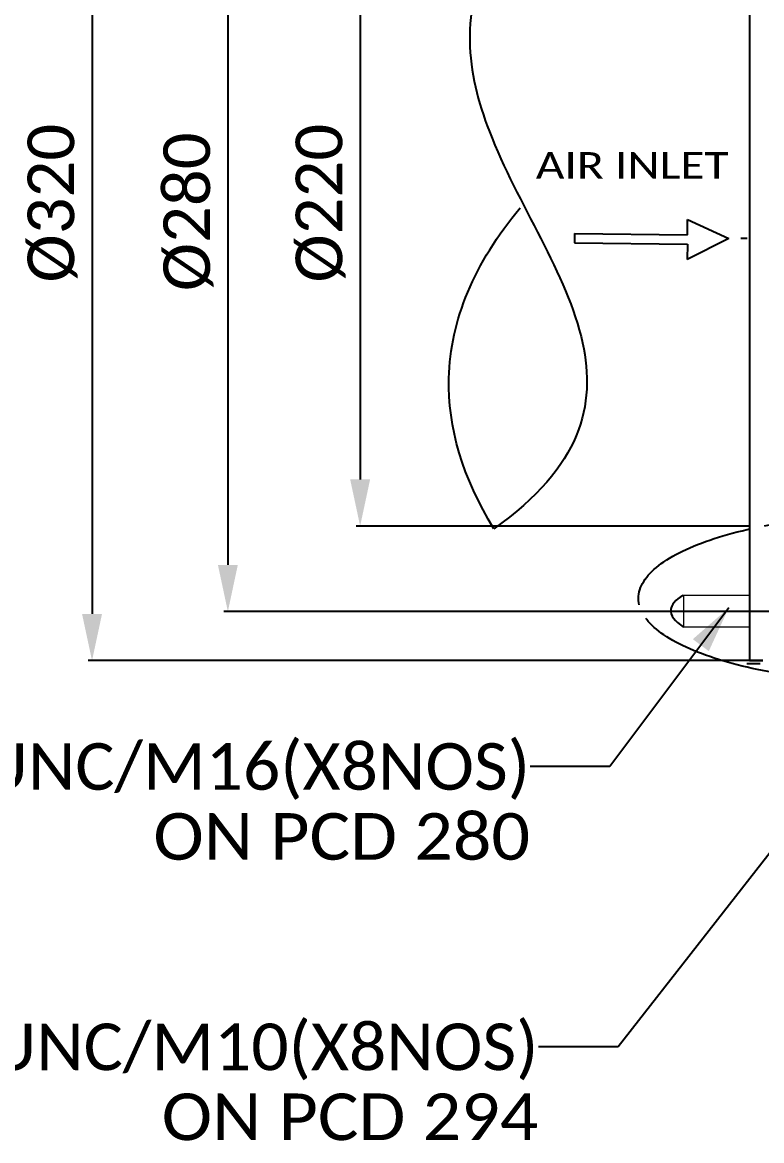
# Model space of a CAD drawing. Header units: millimetres. Extents: x 971 to 5173, y 8 to 3808.
# Drawn here: x 3929.2 to 4206.8, y 1349.3 to 1768.9 of the extents above; entities that cross this region are included whole.
import ezdxf
from ezdxf.enums import TextEntityAlignment as Align

# ---------------------------------------------------------------- set-up
doc = ezdxf.new("R2010")
doc.units = ezdxf.units.MM
doc.header["$LTSCALE"] = 115.5
doc.header["$PDMODE"] = 3
doc.header["$PDSIZE"] = 8
doc.linetypes.add('CENTER', pattern=[0.6, 0.375, -0.075, 0.075, -0.075])
doc.linetypes.add('PHANTOM', pattern=[0.8, 0.45, -0.05, 0.1, -0.05, 0.1, -0.05])
doc.layers.get('0').update_dxf_attribs({"linetype": 'CONTINUOUS'})
doc.layers.get('Defpoints').update_dxf_attribs({"linetype": 'CONTINUOUS'})
doc.layers.add('DEFAULT_3', color=7, linetype='PHANTOM')
doc.styles.get("Standard").update_dxf_attribs({"font": 'calibri.ttf'})
doc.dimstyles.new('DIMSTYLE_5', dxfattribs={"dimtxt": 17.5, "dimasz": 17.5, "dimexe": 1.5, "dimexo": 1, "dimgap": 0.875, "dimtad": 1, "dimdsep": 46, "dimtxsty": 'Standard', "dimblk": '_FILLED', "dimblk1": '_FILLED', "dimblk2": '_FILLED', "dimcen": 0.09, "dimazin": 2, "dimtp": 0.01, "dimtm": 0.01, "dimtfac": 1, "dimtofl": 0, "dimtmove": 0, "dimatfit": 3, "dimldrblk": '_FILLED', "dimfxl": 1, "dimtolj": 1, "dimarcsym": 0})
doc.dimstyles.get("Standard").update_dxf_attribs({"dimtxt": 17.5, "dimasz": 17.5, "dimexe": 1.5, "dimexo": 1, "dimtad": 1, "dimdsep": 46, "dimtxsty": 'Standard', "dimblk": '_FILLED', "dimblk1": '_FILLED', "dimblk2": '_FILLED', "dimcen": 0.09, "dimazin": 2, "dimtol": 1, "dimtp": 0.01, "dimtm": 0.01, "dimtfac": 1, "dimtofl": 0, "dimtmove": 0, "dimatfit": 3, "dimldrblk": '_FILLED', "dimfxl": 1, "dimtolj": 1, "dimarcsym": 0})

# ---------------------------------------------------------------- blocks, each defined once
blk = doc.blocks.new('_FILLED')
at = {"color": 0, "linetype": 'ByBlock'}
blk.add_solid([(0, 0), (-1, 0.214), (-1, -0.214)], dxfattribs=at)
blk = doc.blocks.new('*D73')
at = {"color": 0, "linetype": 'Continuous', "lineweight": -2}
for p, q in [((4202.29, 1849.41), (3953.88, 1849.41)), ((3955.38, 1831.91), (3955.38, 1546.91)), ((4202.29, 1529.41), (3953.88, 1529.41))]:
    blk.add_line(p, q, dxfattribs=at)
at = {"layer": 'Defpoints', "color": 0}
for p in [(4203.29, 1849.41), (3955.38, 1529.41), (4203.29, 1529.41)]:
    blk.add_point(p, dxfattribs=at)
at = {"color": 0, "linetype": 'ByBlock', "lineweight": -2, "xscale": 17.5, "yscale": 17.5, "zscale": 17.5}
for p, rotation in [((3955.38, 1849.41), 90), ((3955.38, 1529.41), 270)]:
    blk.add_blockref('_FILLED', p, dxfattribs=dict(at, rotation=rotation))
at = {"color": 0, "insert": (3931.17, 1701.07), "char_height": 17.5, "attachment_point": 2, "rotation": 90, "line_spacing_factor": 0.9}
blk.add_mtext('\\A1;%%c320', dxfattribs=at)
blk = doc.blocks.new('*D74')
at = {"color": 0, "linetype": 'Continuous', "lineweight": -2}
for p, q in [((4202.29, 1798.91), (4054.54, 1798.91)), ((4056.04, 1781.41), (4056.04, 1597.41)), ((4202.29, 1579.91), (4054.54, 1579.91))]:
    blk.add_line(p, q, dxfattribs=at)
at = {"layer": 'Defpoints', "color": 0}
for p in [(4203.29, 1798.91), (4056.04, 1579.91), (4203.29, 1579.91)]:
    blk.add_point(p, dxfattribs=at)
at = {"color": 0, "linetype": 'ByBlock', "lineweight": -2, "xscale": 17.5, "yscale": 17.5, "zscale": 17.5}
for p, rotation in [((4056.04, 1798.91), 90), ((4056.04, 1579.91), 270)]:
    blk.add_blockref('_FILLED', p, dxfattribs=dict(at, rotation=rotation))
at = {"color": 0, "insert": (4031.83, 1701.07), "char_height": 17.5, "attachment_point": 2, "rotation": 90, "line_spacing_factor": 0.9}
blk.add_mtext('\\A1;%%c220', dxfattribs=at)
blk = doc.blocks.new('*D75')
at = {"color": 0, "linetype": 'Continuous', "lineweight": -2}
for p, q in [((4232.14, 1827.85), (4004.88, 1827.85)), ((4006.38, 1810.35), (4006.38, 1565.35)), ((4231.48, 1547.85), (4004.88, 1547.85))]:
    blk.add_line(p, q, dxfattribs=at)
at = {"layer": 'Defpoints', "color": 0}
for p in [(4233.14, 1827.85), (4006.38, 1547.85), (4232.48, 1547.85)]:
    blk.add_point(p, dxfattribs=at)
at = {"color": 0, "linetype": 'ByBlock', "lineweight": -2, "xscale": 17.5, "yscale": 17.5, "zscale": 17.5}
for p, rotation in [((4006.38, 1827.85), 90), ((4006.38, 1547.85), 270)]:
    blk.add_blockref('_FILLED', p, dxfattribs=dict(at, rotation=rotation))
at = {"color": 0, "insert": (3982.17, 1697.83), "char_height": 17.5, "attachment_point": 2, "rotation": 90, "line_spacing_factor": 0.9}
blk.add_mtext('\\A1;%%c280', dxfattribs=at)
blk = doc.blocks.new('ARROW_4_BL0', base_point=(1092.37, 1052.28))
at = {"color": 7, "linetype": 'Continuous'}
for p, q in [((1105.84, 1054.03), (1105.91, 1059.78)), ((1105.91, 1059.78), (1121.36, 1052.64)), ((1063.43, 1054.54), (1063.39, 1051.03)), ((1063.43, 1054.54), (1105.84, 1054.03)), ((1063.39, 1051.03), (1105.8, 1050.52)), ((1121.36, 1052.64), (1105.73, 1044.78)), ((1105.8, 1050.52), (1105.73, 1044.78))]:
    blk.add_line(p, q, dxfattribs=at)

msp = doc.modelspace()

# ---------------------------------------------------------------- linework, layer by layer
at = {"color": 0, "linetype": 'Continuous'}
for p, q in [((4202.27292, 1849.38916), (4202.27292, 1529.38916)), ((4188.1195, 1579.90824), (4106.63066, 1579.90824)), ((4202.259, 1574.51686), (4202.259, 1561.09527)), ((4202.29077, 1551.32968), (4202.29077, 1529.40824)), ((4207.29077, 1529.40824), (4184.44617, 1529.40824)), ((4201.2893, 1528.37897), (4206.2893, 1528.37897)), ((4202.29077, 1529.40824), (4207.29077, 1529.40824))]:
    msp.add_line(p, q, dxfattribs=at)
at = {"color": 0, "linetype": 'CENTER'}
msp.add_line((5102.24696, 1687.84833), (4198.95062, 1687.84833), dxfattribs=at)
at = {"color": 0, "linetype": 'Continuous', "const_width": 0.5}
for points in [[(4177.259, 1553.97113), (4202.259, 1553.97113)], [(4177.47677, 1554.05209), (4177.47248, 1542.02383)], [(4202.39499, 1542.09165), (4177.36982, 1542.09165)]]:
    msp.add_lwpolyline(points, dxfattribs=at)
at = {"color": 0, "linetype": 'Continuous'}
for points, knots in [([(4106.2893, 1797.87897), (4092.90434, 1773.10652), (4099.95499, 1721.48833), (4150.57916, 1651.49097), (4139.25851, 1602.25113), (4106.2893, 1578.87897)], [0, 0, 0, 0, 0.298979169, 0.669756382, 1, 1, 1, 1]), ([(4106.2893, 1578.87897), (4094.55822, 1598.04716), (4082.29368, 1639.02154), (4098.81902, 1678.47065), (4116.14096, 1699.33088)], [0, 0, 0, 0, 0.459934373, 1, 1, 1, 1]), ([(4177.28499, 1553.89856), (4174.36384, 1552.16354), (4171.05239, 1548.33284), (4174.06519, 1544.26307), (4177.47248, 1542.02383)], [0, 0, 0, 0, 0.466506231, 1, 1, 1, 1])]:
    msp.add_open_spline(points, degree=3, knots=knots, dxfattribs=at)
at = {"layer": 'DEFAULT_3', "color": 0, "linetype": 'PHANTOM'}
msp.add_ellipse((4257.29077, 1552.77712), major_axis=(-96.71498, 0), ratio=0.327719645, dxfattribs=at)

# ---------------------------------------------------------------- block references
at = {"color": 0, "linetype": 'Continuous'}
msp.add_blockref('ARROW_4_BL0', (4165.47322, 1687.41306), dxfattribs=at)

# ---------------------------------------------------------------- texts
for s, height, width, p, p2 in [('AIR INLET', 10, 1.181322, (4121.97993, 1710.21533), (4194.43129, 1710.21533)), ('5/8"-11 UNC/M16(X8NOS)', 17.5, 1.000854, (3821.24638, 1480.93665), (4119.83587, 1480.93665)), ('ON PCD 280', 17.5, 1.037345, (3978.40591, 1454.68665), (4119.83587, 1454.68665)), ('3/8"-16 UNC/M10(X8NOS)', 17.5, 1.000854, (3824.38661, 1375.73361), (4122.9761, 1375.73361)), ('ON PCD 294', 17.5, 1.037345, (3981.54614, 1349.48361), (4122.9761, 1349.48361))]:
    msp.add_text(s, height=height, dxfattribs=dict(at, width=width)).set_placement(p, p2, align=Align.FIT)

# ---------------------------------------------------------------- dimensions: what is measured, and where the dimension line sits
dim = msp.add_linear_dim(base=(3955.37637, 1529.40824), p1=(4203.29077, 1849.40824), p2=(4203.29077, 1529.40824), angle=270, text='%%c<>', dimstyle='DIMSTYLE_5', dxfattribs=at)
dim.commit()
dim.dimension.update_dxf_attribs({"geometry": '*D73', "text_midpoint": (3955.37637, 1701.07491), "dimtype": 160})
for base, p1, p2, text, picture, middle in [((4006.37599, 1547.84967), (4233.1398, 1827.84833), (4232.48442, 1547.84967), '%%c280', '*D75', (4006.37599, 1697.83207)), ((4056.04146, 1579.90824), (4203.29077, 1798.90824), (4203.29077, 1579.90824), '%%c220', '*D74', (4056.04146, 1701.07491))]:
    dim = msp.add_linear_dim(base=base, p1=p1, p2=p2, angle=270, text=text, dimstyle='DIMSTYLE_5', override={"dimtxsty": 'Standard'}, dxfattribs=at)
    dim.commit()
    dim.dimension.update_dxf_attribs({"geometry": picture, "text_midpoint": middle, "dimtype": 160})

# ---------------------------------------------------------------- leaders
for points in [[(4295.09343, 1566.48551), (4152.9761, 1384.48361), (4122.9761, 1384.48361)], [(4194.44021, 1549.21578), (4149.83587, 1489.68665), (4119.83587, 1489.68665)]]:
    msp.add_leader(points, dimstyle='Standard', override={"dimtad": 0}, dxfattribs=at)

doc.saveas('drawing.dxf')
